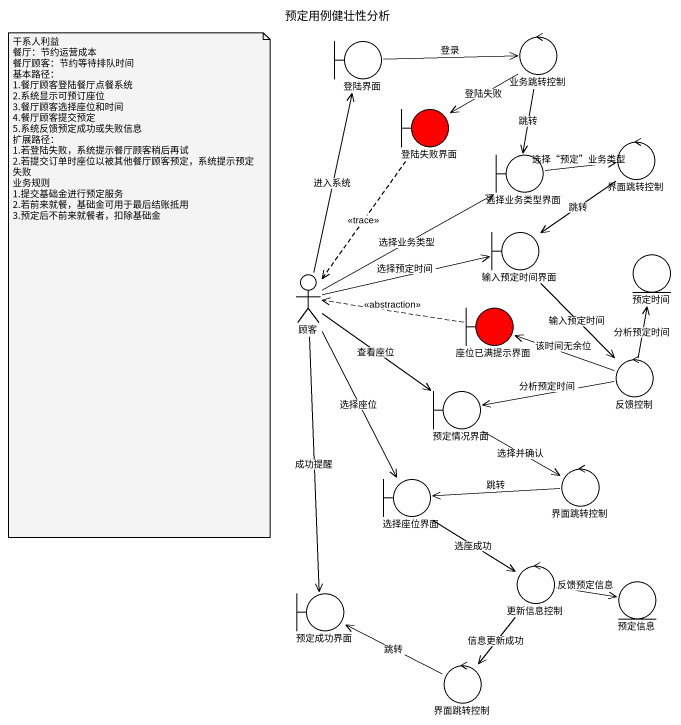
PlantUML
@startuml
title 预定用例健壮性分析
boundary 登陆界面
control 业务跳转控制
boundary 登陆失败界面 #FF0000
boundary 选择业务类型界面
control 界面跳转控制
boundary 输入预定时间界面
actor 顾客
entity 预定时间
boundary 座位已满提示界面 #FF0000
control 反馈控制
boundary 预定情况界面
boundary 选择座位界面
control "界面跳转控制" as 界面跳转控制_2
boundary 预定成功界面
control 更新信息控制
entity 预定信息
control "界面跳转控制" as 界面跳转控制_3
登陆界面 -right-> 业务跳转控制 : 登录
业务跳转控制 --> 登陆失败界面 : 登陆失败
业务跳转控制 --> 选择业务类型界面 : 跳转
登陆失败界面 ..> 顾客 : <<trace>>
选择业务类型界面 -right-> 界面跳转控制 : 选择“预定”业务类型
界面跳转控制 --> 输入预定时间界面 : 跳转
输入预定时间界面 --> 反馈控制 : 输入预定时间
顾客 -up-> 登陆界面 : 进入系统
顾客 -up-> 选择业务类型界面 : 选择业务类型
顾客 -right-> 输入预定时间界面 : 选择预定时间
顾客 --> 预定情况界面 : 查看座位
顾客 --> 选择座位界面 : 选择座位
顾客 --> 预定成功界面 : 成功提醒
座位已满提示界面 .left.> 顾客 : <<abstraction>>
反馈控制 -up-> 预定时间 : 分析预定时间
反馈控制 -left-> 座位已满提示界面 : 该时间无余位
反馈控制 -left-> 预定情况界面 : 分析预定时间
预定情况界面 --> 界面跳转控制_2 : 选择并确认
选择座位界面 --> 更新信息控制 : 选座成功
界面跳转控制_2 -left-> 选择座位界面 : 跳转
更新信息控制 -right-> 预定信息 : 反馈预定信息
更新信息控制 --> 界面跳转控制_3 : 信息更新成功
界面跳转控制_3 -left-> 预定成功界面 : 跳转
note as N1
  干系人利益
  餐厅：节约运营成本
  餐厅顾客：节约等待排队时间
  基本路径：
  1.餐厅顾客登陆餐厅点餐系统
  2.系统显示可预订座位
  3.餐厅顾客选择座位和时间
  4.餐厅顾客提交预定
  5.系统反馈预定成功或失败信息
  扩展路径：
  1.若登陆失败，系统提示餐厅顾客稍后再试
  2.若提交订单时座位以被其他餐厅顾客预定，系统提示预定失败
  业务规则
  1.提交基础金进行预定服务
  2.若前来就餐，基础金可用于最后结账抵用
  3.预定后不前来就餐者，扣除基础金
end note
@enduml
